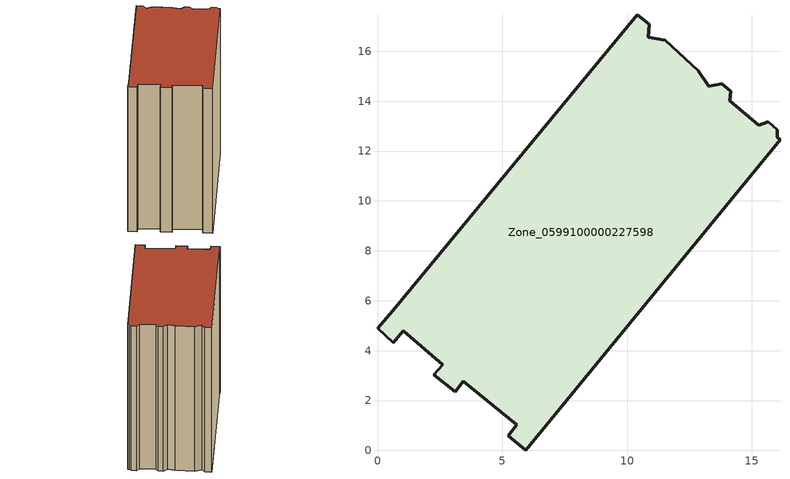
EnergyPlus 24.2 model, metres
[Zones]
Zone_0599100000227598
 floor ground (C_G): 16.13,12.46 5.94,0 5.24,0.58 5.58,1.03 3.44,2.77 3.11,2.35 2.26,3.03 2.61,3.43 1.03,4.79 0.64,4.31 0,4.9 0.62,5.6 10.41,17.47 10.89,17.08 10.85,16.57 11.53,16.44 12.85,15.21 13.27,14.6 13.79,14.69 14.16,14.4 14.12,14.01 15.27,13.04 15.65,13.17 16.02,12.86 16.02,12.55 z0
 wall outside (C_F): 16.02,12.55 16.02,12.86 15.65,13.17 15.27,13.04 14.12,14.01 14.16,14.4 13.79,14.69 13.27,14.6 12.85,15.21 11.53,16.44 10.85,16.57 10.89,17.08 10.41,17.47 0.62,5.6 0,4.9 0.64,4.31 1.03,4.79 2.61,3.43 2.26,3.03 3.11,2.35 3.44,2.77 5.58,1.03 5.24,0.58 5.94,0 16.13,12.46 16.02,12.55 z0:14.62
 roof outside (C_R): 5.94,0 16.13,12.46 16.02,12.55 16.02,12.86 15.65,13.17 15.27,13.04 14.12,14.01 14.16,14.4 13.79,14.69 13.27,14.6 12.85,15.21 11.53,16.44 10.85,16.57 10.89,17.08 10.41,17.47 0.62,5.6 0,4.9 0.64,4.31 1.03,4.79 2.61,3.43 2.26,3.03 3.11,2.35 3.44,2.77 5.58,1.03 5.24,0.58 z14.62
[BUILDING]
Pand.0599100000227598: North Axis=0; Terrain=City; Loads Convergence Tolerance Value=0.04; Temperature Convergence Tolerance Value=0.4; Solar Distribution=FullExterior; Maximum Number of Warmup Days=25; Minimum Number of Warmup Days=1
[Site:Location]
Rotterdam.The.Hague.AP_ZH_NLD Design_Conditions: Latitude=51.96; Longitude=4.45; Time Zone=1; Elevation=-4.5
[SITE:GROUNDTEMPERATURE:BUILDINGSURFACE]
18, 18, 18, 18, 18, 18, 18, 18, 18, 18, 18, 18
[MATERIAL] Thermal Absorptance=0.9; Solar Absorptance=0.7; Visible Absorptance=0.7
Name | Roughness | Thickness | Conductivity | Density | Specific Heat
G.TI.1946 | MediumSmooth | 0.15 | 1 | 540 | 1210
F.TI.1946 | Rough | 0.3 | 0.857143 | 1920 | 840
R.TI.1946 | MediumRough | 0.2 | 0.1 | 1500 | 1000
[CONSTRUCTION]
C_G: G.TI.1946
C_F: F.TI.1946
C_R: R.TI.1946
[ZONE]
Zone_0599100000227598: Type=1; Multiplier=1; Ceiling Height=Autocalculate; Volume=Autocalculate; Floor Area=autocalculate; Part of Total Floor Area=Yes
[ZONEINFILTRATION:DESIGNFLOWRATE]
Infil_Zone_0599100000227598: Zone or ZoneList or Space or SpaceList=Zone_0599100000227598; Schedule=AlwaysOn; Design Flow Rate Calculation Method=Flow/Area; Flow Rate per Floor Area=0.003; Constant Term Coefficient=1; Temperature Term Coefficient=0; Velocity Term Coefficient=0; Velocity Squared Term Coefficient=0
[HVACTEMPLATE:ZONE:IDEALLOADSAIRSYSTEM]
Zone_0599100000227598: Maximum Heating Supply Air Temperature=50; Minimum Cooling Supply Air Temperature=13; Maximum Heating Supply Air Humidity Ratio=0.0156; Minimum Cooling Supply Air Humidity Ratio=0.0077; Heating Limit=NoLimit; Cooling Limit=NoLimit; Dehumidification Control Type=ConstantSensibleHeatRatio; Cooling Sensible Heat Ratio=0.7; Dehumidification Setpoint=60; Humidification Control Type=None; Humidification Setpoint=30; Outdoor Air Method=None; Outdoor Air Flow Rate per Person=0.00944; Outdoor Air Flow Rate per Zone Floor Area=0; Outdoor Air Flow Rate per Zone=0; Demand Controlled Ventilation Type=None; Outdoor Air Economizer Type=NoEconomizer; Heat Recovery Type=None; Sensible Heat Recovery Effectiveness=0.7; Latent Heat Recovery Effectiveness=0.65
[ZONECONTROL:THERMOSTAT]
ThermostatControl_Zone_0599100000227598: Zone or ZoneList=Zone_0599100000227598; Control Type Schedule=DualSetpointControlType; Control 1=Thermostat_Zone_0599100000227598; Temperature Difference Between Cutout And Setpoint=0
[THERMOSTATSETPOINT:DUALSETPOINT]
Thermostat_Zone_0599100000227598: Heating Setpoint Temperature Schedule=HeatingSetpoint_Zone_0599100000227598; Cooling Setpoint Temperature Schedule=CoolingSetpoint_Zone_0599100000227598
[SCHEDULE:COMPACT]
HeatingSetpoint_Zone_0599100000227598: Through: 12/31, For: AllDays, Until: 24:00, 21
CoolingSetpoint_Zone_0599100000227598: Through: 12/31, For: AllDays, Until: 24:00, 24
DualSetpointControlType: Through: 12/31, For: AllDays, Until: 24:00, 4
AlwaysOn: Through: 12/31, For: AllDays, Until: 24:00, 1
